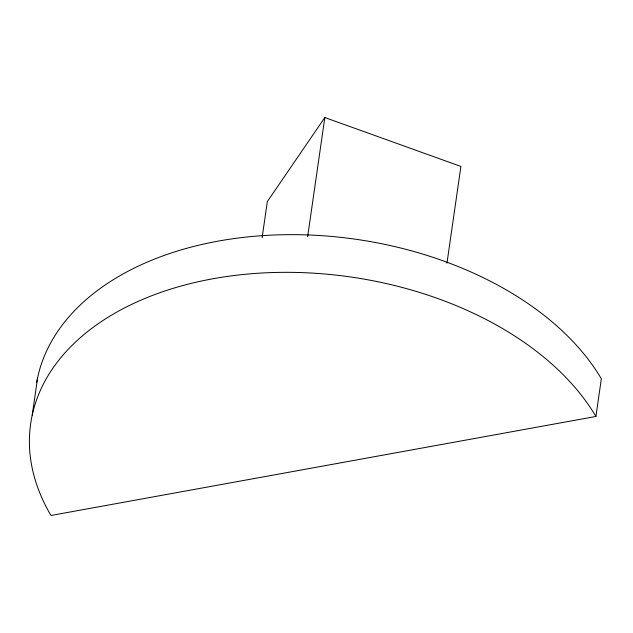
<?xml version="1.0" encoding="UTF-8"?>
<svg xmlns="http://www.w3.org/2000/svg" width="633" height="633" viewBox="0 0 633 633"><rect width="100%" height="100%" fill="white"/><g stroke="black" fill="none" stroke-linecap="round" stroke-linejoin="round"><path stroke-width="0.95" d="M32.204 415.24L37.632 377.569M262.117 237.731L267.332 201.579L324.824 117.524L460.903 166.439L446.961 263.178M307.646 236.742L324.824 117.524M595.922 416.451A295.809 190.929 8.2 0 0 212.886 278.765A295.809 190.929 8.2 0 0 50.98 515.476L595.922 416.451L601.35 378.779A295.809 190.929 8.2 0 0 288.893 234.661A295.809 190.929 8.2 0 0 36.698 382.34"/></g></svg>
